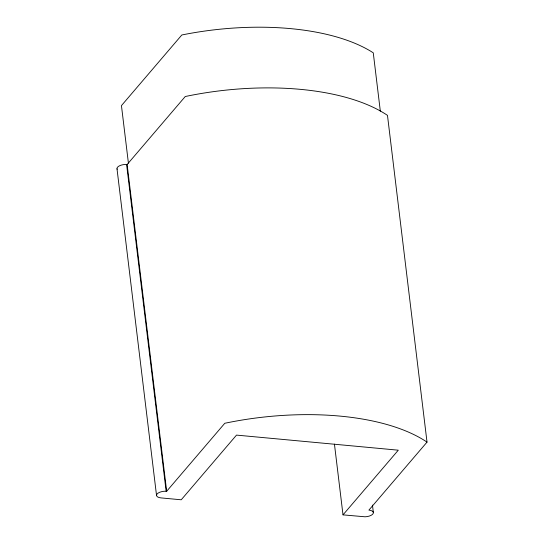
<?xml version="1.0" encoding="UTF-8"?>
<svg xmlns="http://www.w3.org/2000/svg" width="544" height="544" viewBox="0 0 544 544"><rect width="100%" height="100%" fill="white"/><g stroke="black" fill="none" stroke-linecap="round" stroke-linejoin="round"><path stroke-width="0.82" d="M343.006 514.869L398.29 450.187L236.504 435.105L181.227 499.786L161.004 497.903A7.358 3.284 -6.9 0 1 156.992 494.088A7.358 3.284 -6.9 0 1 166.138 491.232L166.675 491.266L127.133 164.519L185.246 96.519A183.886 82.049 -6.9 0 1 371.892 106.692L374.326 107.841A183.886 82.049 -6.9 0 1 387.478 115.369L427.02 442.122L368.9 510.116A7.358 3.284 -6.9 0 1 373.116 513.624A7.358 3.284 -6.9 0 1 365.072 516.8L343.006 514.869L334.444 444.128M166.675 491.266L224.788 423.273A183.886 82.049 -6.9 0 1 427.02 442.122M117.178 169.279A7.358 3.284 -6.9 0 1 119.36 165.879A7.358 3.284 -6.9 0 1 126.596 164.478L127.133 164.519M380.331 111.207L373.266 52.822L370.784 51.265A178.004 79.424 -6.9 0 0 362.025 46.519L359.672 45.397A178.004 79.424 -6.9 0 0 186.402 34.082L181.818 34.979L121.448 105.611L128.418 163.166M372.463 505.077L373.374 512.659M126.596 164.478L166.138 491.232M117.001 168.783L156.543 495.53"/></g></svg>
